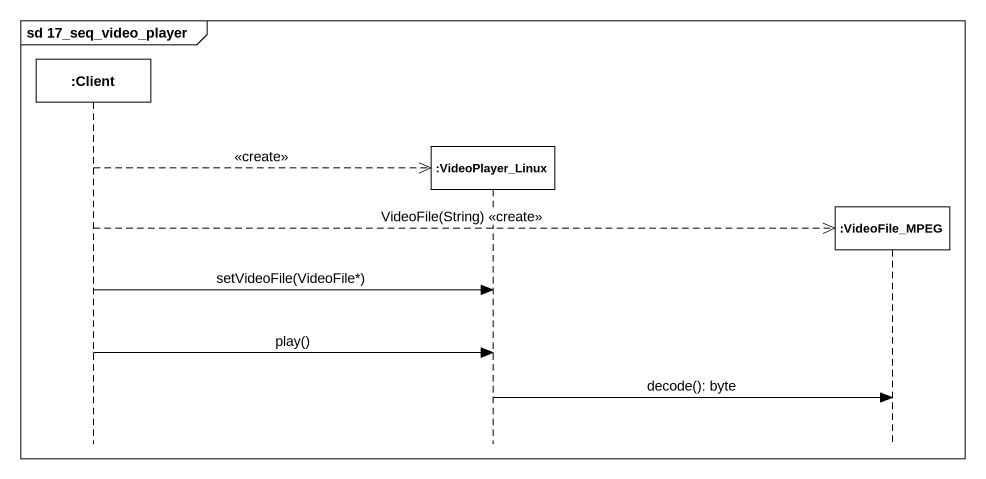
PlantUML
@startuml
mainframe sd 17_seq_video_player
hide footbox
participant ":Client" as Client
participant ":VideoPlayer_Linux" as VideoPlayer_Linux
participant ":VideoFile_MPEG" as VideoFile_MPEG

Client -->> VideoPlayer_Linux ** : <<create>>
Client -->> VideoFile_MPEG ** : VideoFile(String) <<create>>
Client -> VideoPlayer_Linux : setVideoFile(VideoFile*)
Client -> VideoPlayer_Linux : play()
VideoPlayer_Linux -> VideoFile_MPEG : decode(): byte
@enduml
